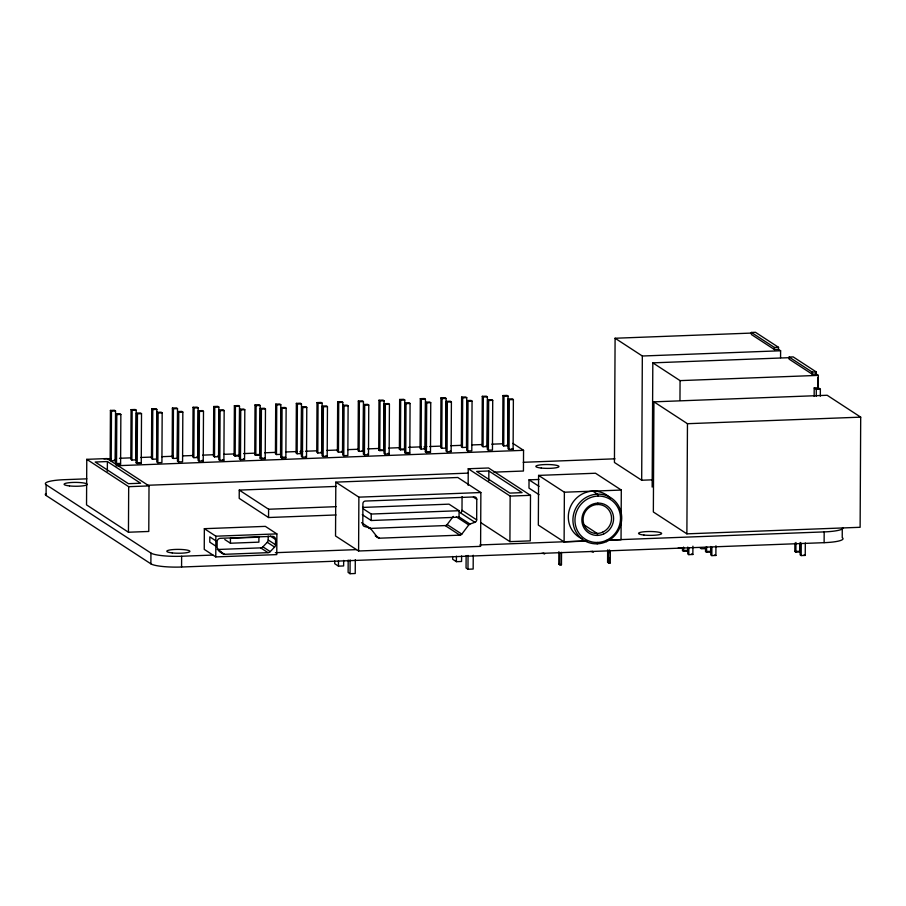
<?xml version="1.0" encoding="UTF-8"?>
<svg xmlns="http://www.w3.org/2000/svg" width="906" height="906" viewBox="0 0 906 906"><rect width="100%" height="100%" fill="white"/><g stroke="black" fill="none" stroke-linecap="round" stroke-linejoin="round"><path stroke-width="1.36" d="M842.274 528.221L842.229 537.643A25.198 4.202 0.3 0 1 824.12 542.671L181.574 567.02A25.198 4.202 0.3 0 1 150.883 563.838L46.093 495.48L46.149 484.721A25.198 4.202 0.3 0 1 64.258 479.693L86.851 478.832M86.772 459.331L86.534 504.88L128.448 532.23L148.777 531.46L149.014 485.91L107.101 458.561L86.772 459.331L128.686 486.681L149.014 485.91M107.338 471.222L107.384 461.55L95.187 462.015L128.403 483.691L140.6 483.226L107.384 461.55M110.419 410.429L110.158 460.112L111.212 460.803L115.277 460.644L115.538 410.95L114.484 410.271L110.419 410.429L111.472 411.109L115.538 410.95M111.212 460.803L111.472 411.109M115.481 463.589L115.742 413.895L119.807 413.748L120.86 414.427L120.6 464.121L116.534 464.268L115.481 463.589L119.547 463.43L120.6 464.121M116.534 464.268L116.795 414.586L115.742 413.895M128.448 532.23L128.686 486.681M131.076 409.648L130.815 459.331L131.868 460.022L135.934 459.863L136.194 410.169L135.141 409.489L131.076 409.648L132.129 410.327L136.194 410.169M131.868 460.022L132.129 410.327M136.138 462.807L136.398 413.113L140.464 412.966L141.517 413.646L141.257 463.34L137.191 463.487L136.138 462.807L140.203 462.649L141.257 463.34M137.191 463.487L137.452 413.804L136.398 413.113M150.883 563.838L150.94 553.068L46.149 484.721M151.732 408.855L151.472 458.549L152.525 459.229L156.591 459.082L156.851 409.387L155.798 408.708L151.732 408.855L152.786 409.546L156.851 409.387M152.525 459.229L152.786 409.546M157.055 412.332L156.795 462.026L157.848 462.706L161.914 462.547L162.174 412.864L161.132 412.185L157.055 412.332L158.108 413.011L162.174 412.864M157.848 462.706L158.108 413.011M172.4 408.074L172.14 457.768L173.182 458.447L177.248 458.3L177.508 408.606L176.466 407.927L172.4 408.074L173.442 408.765L177.508 408.606M173.182 458.447L173.442 408.765M177.723 411.55L177.463 461.245L178.505 461.924L182.57 461.766L182.831 412.083L181.789 411.392L177.723 411.55L178.765 412.23L182.831 412.083M178.505 461.924L178.765 412.23M181.574 567.02L181.63 556.25A25.198 4.202 0.3 0 1 150.94 553.068M193.057 407.292L192.797 456.986L193.839 457.666L197.904 457.519L198.165 407.825L197.123 407.145L193.057 407.292L194.099 407.983L198.165 407.825M193.839 457.666L194.099 407.983M198.38 410.769L198.12 460.452L199.161 461.143L203.227 460.984L203.488 411.301L202.446 410.611L198.38 410.769L199.422 411.449L203.488 411.301M199.161 461.143L199.422 411.449M204.348 528.685L204.246 549.387L215.775 556.907L276.772 554.597L276.874 533.894L265.356 526.375L204.348 528.685L215.877 536.205L276.874 533.894M213.714 406.511L213.454 456.205L214.507 456.884L218.573 456.726L218.833 407.043L217.78 406.364L213.714 406.511L214.756 407.202L218.833 407.043M214.507 456.884L214.756 407.202M215.775 556.907L215.877 536.205M219.037 409.988L218.776 459.67L219.83 460.361L223.895 460.203L224.156 410.52L223.103 409.829L219.037 409.988L220.09 410.667L224.156 410.52M219.83 460.361L220.09 410.667M230.418 543.226L230.452 538.266L258.912 537.179L258.889 542.15L230.418 543.226L224.767 539.534M234.11 455.424L234.371 405.729L238.437 405.571L239.49 406.262L239.229 455.945L235.164 456.103L234.11 455.424L238.176 455.265L239.229 455.945M235.164 456.103L235.424 406.409L234.371 405.729M336.251 486.42L239.252 490.089L239.207 498.379L268.55 517.519L336.024 514.959M239.694 409.206L239.433 458.889L240.486 459.58L244.552 459.421L244.813 409.727L243.759 409.048L239.694 409.206L240.747 409.886L244.813 409.727M240.486 459.58L240.747 409.886M254.767 454.642L255.028 404.948L259.093 404.789L260.147 405.48L259.886 455.163L255.82 455.322L254.767 454.642L258.833 454.484L259.886 455.163M255.82 455.322L256.081 405.628L255.028 404.948M260.09 458.108L260.35 408.425L264.427 408.266L265.469 408.946L265.209 458.64L261.143 458.798L260.09 458.108L262.808 458.006M261.143 458.798L261.404 409.104L260.35 408.425M217.225 549.512L260.668 547.87A3.273 3.126 -56.9 0 0 262.91 546.839L267.247 542.286A3.273 3.126 -56.9 0 0 268.187 539.965L268.21 535.99M268.55 517.519L268.595 509.24L239.252 490.089M275.696 404.167L275.435 453.849L276.477 454.54L280.543 454.382L280.803 404.699L279.761 404.008L275.696 404.167L276.738 404.846L280.803 404.699M275.526 544.755L275.549 539.455A3.273 3.126 -56.9 0 0 272.389 536.341L220.339 538.311A3.273 3.126 -56.9 0 0 217.146 541.663L217.123 546.964A3.273 3.126 -56.9 0 0 218.04 549.206L222.332 553.441A3.273 3.126 -56.9 0 0 224.563 554.302L267.995 552.649A3.273 3.126 -56.9 0 0 270.248 551.618L274.586 547.065A3.273 3.126 -56.9 0 0 275.526 544.755L268.187 539.965M276.477 454.54L276.738 404.846M280.758 457.326L281.019 407.632L285.084 407.485L286.126 408.164L285.866 457.858L281.8 458.006L280.758 457.326L284.824 457.168L285.866 457.858M281.8 458.006L282.06 408.323L281.019 407.632M296.353 403.385L296.092 453.068L297.134 453.759L301.2 453.6L301.46 403.906L300.418 403.227L296.353 403.385L297.395 404.065L301.46 403.906M297.134 453.759L297.395 404.065M301.675 406.851L301.415 456.545L302.457 457.224L306.522 457.077L306.783 407.383L305.741 406.703L301.675 406.851L302.717 407.541L306.783 407.383M302.457 457.224L302.717 407.541M317.009 402.604L316.749 452.287L317.802 452.977L321.868 452.819L322.128 403.125L321.075 402.445L317.009 402.604L318.051 403.283L322.128 403.125M317.802 452.977L318.051 403.283M322.332 406.069L322.072 455.763L323.125 456.443L327.191 456.296L327.451 406.601L326.398 405.922L322.332 406.069L323.385 406.76L327.451 406.601M323.125 456.443L323.385 406.76M334.744 560.95L334.733 563.713L338.459 566.148L343.634 565.944L343.668 560.429M335.82 482.128L335.537 535.956L358.595 550.995L480.599 546.363L480.871 492.536L457.824 477.496L335.82 482.128L358.878 497.156L480.871 492.536M337.666 401.822L337.406 451.505L338.459 452.185L342.525 452.037L342.785 402.343L341.732 401.664L337.666 401.822L338.719 402.502L342.785 402.343M338.459 452.185L338.719 402.502M338.459 566.148L338.482 560.621M342.989 405.288L342.728 454.982L343.782 455.661L347.847 455.503L348.108 405.82L347.055 405.141L342.989 405.288L344.042 405.967L348.108 405.82M343.782 455.661L344.042 405.967M348.187 560.033L348.119 572.456L350.044 573.702L355.231 573.509L355.299 559.704M350.044 573.702L350.112 559.897M358.323 401.03L358.063 450.724L359.116 451.403L363.181 451.256L363.442 401.562L362.389 400.882L358.323 401.03L359.376 401.72L363.442 401.562M358.595 550.995L358.878 497.156M359.116 451.403L359.376 401.72M363.646 404.506L363.385 454.2L364.439 454.88L368.504 454.721L368.765 405.039L367.723 404.348L363.646 404.506L364.699 405.186L368.765 405.039M364.439 454.88L364.699 405.186M362.57 507.428L449.014 504.155L459.082 510.712L459.048 517.179L371.2 520.508L371.234 514.042L363.408 508.945M378.731 449.942L378.991 400.248L383.057 400.101L384.099 400.78L383.838 450.475L379.773 450.622L378.731 449.942L381.437 449.84M379.773 450.622L380.033 400.939L378.991 400.248M384.314 403.725L384.053 453.408L385.095 454.099L389.161 453.94L389.421 404.257L388.38 403.566L384.314 403.725L385.356 404.404L389.421 404.257M385.095 454.099L385.356 404.404M399.387 449.161L399.648 399.467L403.714 399.32L404.755 399.999L404.495 449.693L400.429 449.84L399.387 449.161L403.453 449.002L404.495 449.693M400.429 449.84L400.69 400.158L399.648 399.467M404.71 452.626L404.971 402.944L409.036 402.785L410.078 403.476L409.818 453.159L405.752 453.317L404.71 452.626L407.417 452.524M405.752 453.317L406.013 403.623L404.971 402.944M420.305 398.685L420.044 448.379L421.097 449.059L425.163 448.9L425.424 399.218L424.37 398.527L420.305 398.685L421.347 399.365L425.424 399.218M421.097 449.059L421.347 399.365M425.367 451.845L425.627 402.162L429.693 402.004L430.746 402.683L430.486 452.377L426.42 452.536L425.367 451.845L429.433 451.698L430.486 452.377M426.42 452.536L426.681 402.842L425.627 402.162M440.962 397.904L440.701 447.598L441.754 448.277L445.82 448.119L446.08 398.436L445.027 397.745L440.962 397.904L442.015 398.583L446.08 398.436M441.754 448.277L442.015 398.583M446.284 401.381L446.024 451.063L447.077 451.754L451.143 451.596L451.403 401.902L450.35 401.222L446.284 401.381L447.338 402.06L451.403 401.902M447.077 451.754L447.338 402.06M452.683 556.488L452.66 559.251L456.386 561.675L461.573 561.482L461.607 555.956M456.386 561.675L456.42 556.159M461.618 397.122L461.358 446.805L462.411 447.496L466.477 447.338L466.737 397.655L465.684 396.964L461.618 397.122L462.672 397.802L466.737 397.655M474.937 522.298L469.954 524.042A2.514 2.401 -56.9 0 0 468.742 524.936L461.822 534.121A2.514 2.401 -56.9 0 1 459.897 535.152L379.421 538.198A2.514 2.401 -56.9 0 1 377.496 537.315L370.679 528.651A2.514 2.401 -56.9 0 0 369.478 527.847L364.506 526.477A2.514 2.401 -56.9 0 1 362.796 524.166L362.91 503.634A2.514 2.401 -56.9 0 1 365.356 501.052L474.348 496.93A2.514 2.401 -56.9 0 1 476.771 499.319L476.669 519.851A2.514 2.401 -56.9 0 1 474.937 522.298L460.259 512.728A2.514 2.401 -56.9 0 0 461.992 510.282L462.071 496.59M462.411 447.496L462.672 397.802M466.126 555.559L466.058 567.983L467.972 569.24L473.159 569.036L473.238 555.231M466.941 400.588L466.681 450.282L467.734 450.962L471.8 450.814L472.06 401.12L471.018 400.441L466.941 400.588L467.994 401.279L472.06 401.12M467.734 450.962L467.994 401.279M468.153 485.31L468.243 468.753L488.572 467.983L530.497 495.322L530.259 540.871L509.919 541.641L480.814 522.649M467.972 569.24L468.051 555.435M482.286 396.341L482.026 446.024L483.068 446.715L487.134 446.556L487.394 396.862L486.352 396.182L482.286 396.341L483.328 397.021L487.394 396.862M483.068 446.715L483.328 397.021M487.609 399.806L487.349 449.501L488.391 450.18L492.456 450.033L492.717 400.339L491.675 399.659L487.609 399.806L488.651 400.497L492.717 400.339M488.391 450.18L488.651 400.497M488.81 480.633L488.855 470.973L476.658 471.437L509.874 493.102L522.082 492.638L488.855 470.973M502.943 395.56L502.683 445.242L503.725 445.933L507.79 445.775L508.051 396.081L507.009 395.401L502.943 395.56L503.985 396.239L508.051 396.081M503.725 445.933L503.985 396.239M508.266 399.025L508.006 448.719L509.047 449.399L513.113 449.251L513.374 399.557L512.332 398.878L508.266 399.025L509.308 399.716L513.374 399.557M509.047 449.399L509.308 399.716M509.919 541.641L510.157 496.092L468.243 468.753M512.909 443.385L523.555 450.327L523.442 471.029L493.827 472.151M538.911 479.467L529.036 479.84L528.991 488.119L539.013 494.653M608.843 540.202L621.04 539.75L621.301 490.055L595.525 473.238L538.594 475.401L538.334 525.084L564.11 541.901L587.156 541.029M561.527 552.366L561.46 564.778L559.84 564.846L558.787 564.166L558.855 551.743M559.84 564.846L559.897 552.422M564.11 541.901L564.37 492.218L538.594 475.401M610.327 550.508L610.259 562.932L608.639 563L607.586 562.309L607.654 549.885M608.639 563L608.707 550.576M610.259 562.932L609.217 562.252L609.24 558.107M609.262 552.592L609.285 549.829M751.946 333.057L615.095 338.244L614.438 462.468L641.686 480.237L652.909 479.806M641.686 480.237L642.331 356.013L615.095 338.244M652.161 487.066L652.818 362.853L789.67 357.666M653.928 401.834L653.351 511.981L686.884 533.849L860.122 527.292L860.7 417.145L827.167 395.265L653.928 401.834L687.461 423.702L860.7 417.145M679.964 400.384L680.066 380.622L652.818 362.853M687.631 548.311L687.62 551.075L683.554 551.222L682.501 550.542L682.524 547.779M683.554 551.222L683.577 547.077M686.884 533.849L687.461 423.702M687.779 547.054L687.745 553.962L688.798 554.642L692.863 554.483L692.909 546.205M688.798 554.642L688.832 547.745M710.678 546.522L710.644 552.048L706.578 552.196L705.536 551.516L705.559 547.371M706.578 552.196L706.612 546.68M710.814 546.646L710.768 554.936L711.822 555.616L715.887 555.457L715.933 545.797M711.822 555.616L711.867 547.337M778.514 349.41L778.526 347.338L755.468 332.298L751.402 332.457L751.391 334.518L774.449 349.557L778.514 349.41L780.61 350.769L780.564 357.677M774.449 349.557L774.449 347.485L751.402 332.457M816.238 374.019L816.249 371.947L793.192 356.907L789.126 357.055L789.115 359.127L812.172 374.167L816.238 374.019L818.333 375.378L818.265 387.802L820.36 389.172L820.326 396.171M799.998 543.691L799.953 551.969L795.887 552.128L794.845 551.448L794.89 543.158M795.887 552.128L795.944 542.468M800.191 542.468L800.134 554.891L801.176 555.571L805.241 555.423L805.309 543M801.176 555.571L801.244 543.158M812.172 374.167L812.184 372.094L789.126 357.055M814.154 396.352L814.2 387.961L818.265 387.802M816.261 396.318L816.295 389.32L814.2 387.961M817.733 388.708L817.79 377.519M824.12 542.671L824.177 531.901A25.198 4.202 0.3 0 0 842.988 527.586M597.824 503.113L597.462 504.517M597.62 542.445L597.247 543.849M368.98 528.47L445.22 525.582A2.514 2.401 -56.9 0 0 447.156 524.551L453.306 516.386M774.449 347.485L778.526 347.338M642.331 356.013L780.61 350.769M812.184 372.094L816.249 371.947M680.066 380.622L818.333 375.378M235.424 406.409L239.49 406.262M256.081 405.628L260.147 405.48M380.033 400.939L384.099 400.78M400.69 400.158L404.755 399.999M116.795 414.586L120.86 414.427M137.452 413.804L141.517 413.646M261.404 409.104L265.469 408.946M282.06 408.323L286.126 408.164M406.013 403.623L410.078 403.476M426.681 402.842L430.746 402.683M816.295 389.32L820.36 389.172M103.952 458.878L111.008 458.606M119.467 458.289L130.747 457.858M140.623 457.485L151.902 457.054M161.766 456.681L173.057 456.262M182.921 455.888L192.797 455.514M202.672 455.14L213.952 454.71M223.816 454.336L233.691 453.963M243.567 453.589L254.846 453.159M264.711 452.785L276.002 452.354M285.866 451.981L297.145 451.55M299.965 451.448L302.785 451.347M305.605 451.233L316.896 450.803M326.76 450.429L338.04 450.01M347.915 449.636L357.791 449.263M367.655 448.889L378.935 448.459M388.81 448.085L400.09 447.655M408.549 447.338L421.245 446.851M424.065 446.749L426.885 446.635M429.704 446.533L440.984 446.103M450.86 445.729L462.139 445.31M472.015 444.937L481.879 444.563M491.754 444.178L503.034 443.759M116.013 465.763L523.555 450.327M523.215 462.298L615.004 458.821M146.931 485.299L468.447 473.113M564.37 492.218L621.301 490.055M510.157 496.092L530.497 495.322M268.595 509.24L336.069 506.68M371.234 514.042L459.082 510.712M181.63 556.25L212.944 555.061M275.345 552.694L356.5 549.625M479.897 544.948L586.114 540.927M608.334 540.078L824.177 531.901M678.311 547.802L681.029 547.7M705.412 548.628L701.346 548.776L700.293 548.096M682.501 550.542L686.567 550.384L687.62 551.075M705.536 551.516L709.602 551.358L710.644 552.048M794.845 551.448L798.911 551.29L799.953 551.969M558.787 564.166L561.46 564.778M607.586 562.309L609.217 562.252M804.2 554.744L805.241 555.423M714.834 554.778L715.887 555.457M691.81 553.804L692.863 554.483M592.841 491.131L597.484 494.166L597.858 496.069M506.748 445.095L507.79 445.775M512.071 448.561L513.113 449.251M486.092 445.877L487.134 446.556M529.036 479.84L539.059 486.375M583.215 524.336L597.247 533.475L597.654 535.412M450.089 450.916L451.143 451.596M592.445 551.312L593.498 551.992L590.825 551.38M424.11 448.221L425.163 448.9M408.776 452.479L409.818 453.159M473.385 497.111L476.771 499.319M543.645 553.158L544.699 553.849L542.026 553.226M382.796 449.784L383.838 450.475M388.119 453.26L389.161 453.94M461.992 510.282L476.669 519.851M362.128 450.565L363.181 451.256M367.462 454.042L368.504 454.721M458.663 516.68L469.954 524.042M456.33 516.839L468.742 524.936M341.471 451.347L342.525 452.037M447.156 524.551L461.822 534.121M445.22 525.582L459.897 535.152M320.815 452.139L321.868 452.819M326.137 455.605L327.191 456.296M300.158 452.921L301.2 453.6M305.481 456.386L306.522 457.077M362.264 514.676L371.2 520.508M264.167 457.96L265.209 458.64M361.573 522.694L370.679 528.651M376.035 535.99L379.421 538.198M375.243 535.842L377.496 537.315M243.499 458.742L244.552 459.421M217.519 456.046L218.573 456.726M222.842 459.523L223.895 460.203M196.862 456.828L197.904 457.519M202.185 460.305L203.227 460.984M270.305 536.035L275.549 539.455M267.247 542.286L274.586 547.065M262.91 546.839L270.248 551.618M260.668 547.87L267.995 552.649M114.224 459.965L115.277 460.644M216.104 540.984L209.818 536.873L209.784 542.173L216.07 546.284M218.278 550.191L224.563 554.302M219.184 551.392L222.332 553.441M582.23 538.866A25.198 24.054 -56.9 0 1 572.943 502.275A25.198 24.054 -56.9 0 1 610.361 498.074M46.093 495.48A25.198 4.202 0.3 0 1 45.776 493.611M606.465 541.618A25.198 24.054 -56.9 0 0 612.331 498.753A25.198 24.054 -56.9 0 0 573.158 516.59A25.198 24.054 -56.9 0 0 606.465 541.618M606.273 540.384A23.522 22.446 -56.9 0 0 611.754 500.384A23.522 22.446 -56.9 0 0 575.185 517.02A23.522 22.446 -56.9 0 0 606.273 540.384M602.66 532.184A14.7 14.032 -56.9 0 0 606.08 507.19A14.7 14.032 -56.9 0 0 583.226 517.586A14.7 14.032 -56.9 0 0 602.66 532.184M603.679 533.974A16.376 15.64 -56.9 0 0 607.496 506.114A16.376 15.64 -56.9 0 0 582.026 517.7A16.376 15.64 -56.9 0 0 603.679 533.974M69.49 485.922A11.551 1.925 0.3 0 0 87.203 484.461A11.551 1.925 0.3 0 0 70.294 482.592A11.551 1.925 0.3 0 0 69.49 485.922M172.185 552.909A11.551 1.925 0.3 0 0 189.898 551.448A11.551 1.925 0.3 0 0 172.989 549.58A11.551 1.925 0.3 0 0 172.185 552.909M643.928 535.038A11.551 1.925 0.3 0 0 661.64 533.577A11.551 1.925 0.3 0 0 644.732 531.709A11.551 1.925 0.3 0 0 643.928 535.038M541.233 468.051A11.551 1.925 0.3 0 0 558.945 466.59A11.551 1.925 0.3 0 0 542.037 464.721A11.551 1.925 0.3 0 0 541.233 468.051"/></g></svg>
